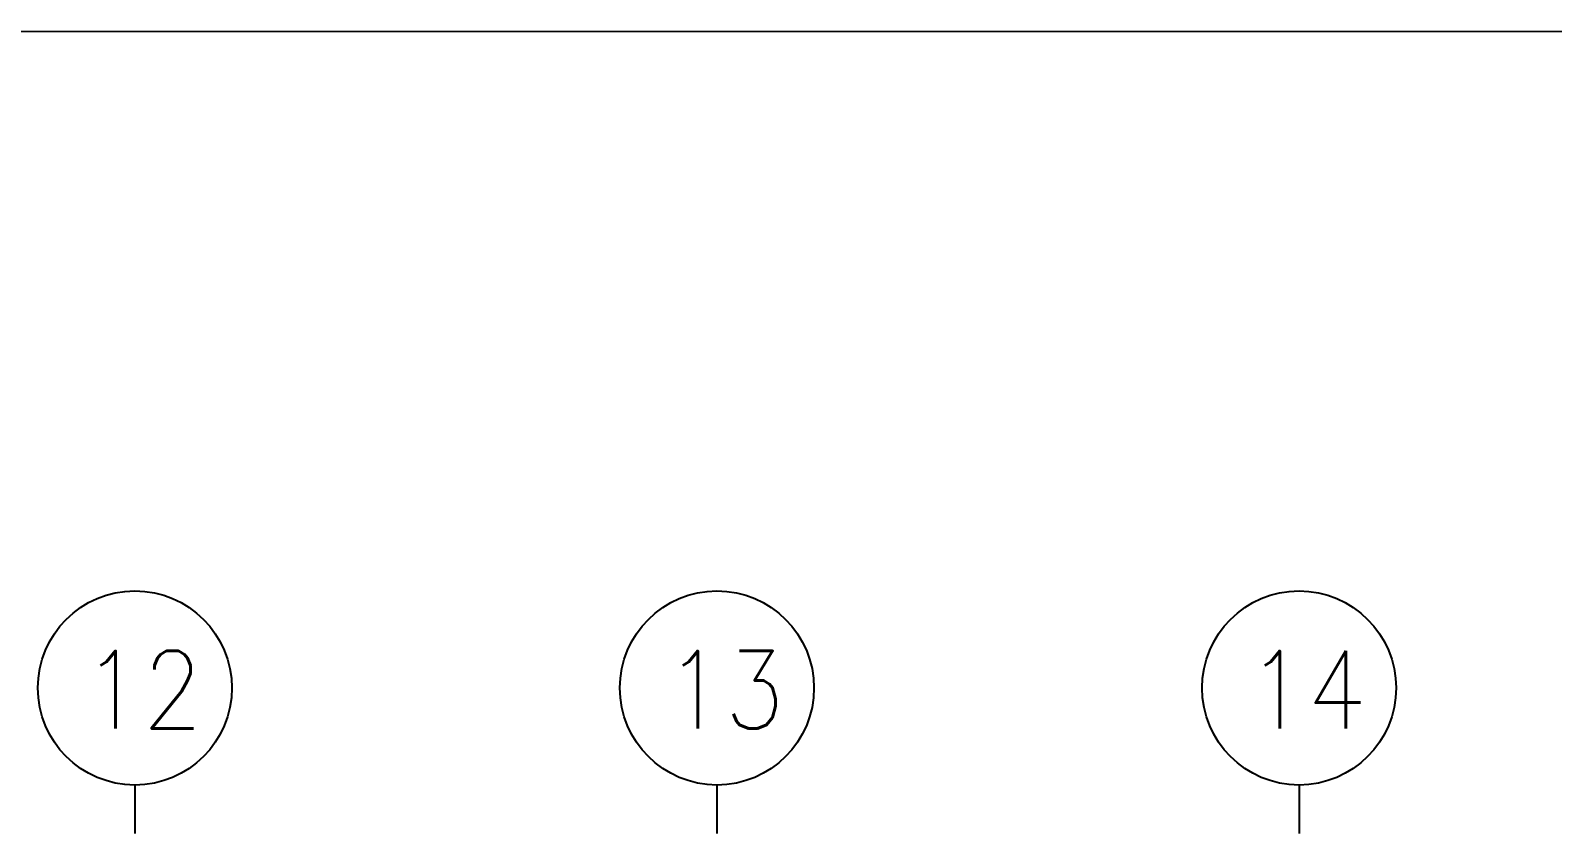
# Model space of a CAD drawing. Extents: x -59767 to 1106559, y -1290 to 1129522.
# Drawn here: x 630961 to 646650, y 625822 to 634097 of the extents above; entities that cross this region are included whole.
import ezdxf
from ezdxf.enums import TextEntityAlignment as Align

# ---------------------------------------------------------------- set-up
doc = ezdxf.new("R2010")
doc.units = 0
doc.layers.get('0').update_dxf_attribs({"linetype": 'CONTINUOUS', "lineweight": 9})
doc.layers.add('15', color=1, linetype='CONTINUOUS')
doc.layers.add('7', color=7, linetype='CONTINUOUS')
doc.layers.add('TEXT', color=3, linetype='CONTINUOUS', lineweight=9)
doc.styles.add('ROMANS', font='romans.shx', dxfattribs={"bigfont": 'whgtxt.shx'})

# ---------------------------------------------------------------- blocks, each defined once
blk = doc.blocks.new('BUBBLE')
blk.add_line((0, -600), (0, -900))
blk.add_circle((0, 0), 600)

msp = doc.modelspace()

# ---------------------------------------------------------------- linework, layer by layer
at = {"layer": '15'}
msp.add_line((718584.9, 634096.6), (542669.3, 634071.4), dxfattribs=at)

# ---------------------------------------------------------------- block references
at = {"layer": '7', "color": 7, "xscale": 1.666666666627862, "yscale": 1.666666666627862, "zscale": 1.666666666627862}
for p in [(632037.3, 627321.9), (638037.3, 627321.9), (644037.3, 627321.9)]:
    msp.add_blockref('BUBBLE', p, dxfattribs=at)

# ---------------------------------------------------------------- texts
at = {"layer": 'TEXT', "color": 7, "style": 'ROMANS', "width": 0.9}
for s, p in [('12', (632116.7, 627304.3)), ('13', (638116.7, 627304.3)), ('14', (644116.7, 627304.3))]:
    msp.add_text(s, height=800, dxfattribs=at).set_placement(p, align=Align.MIDDLE)

doc.saveas('drawing.dxf')
